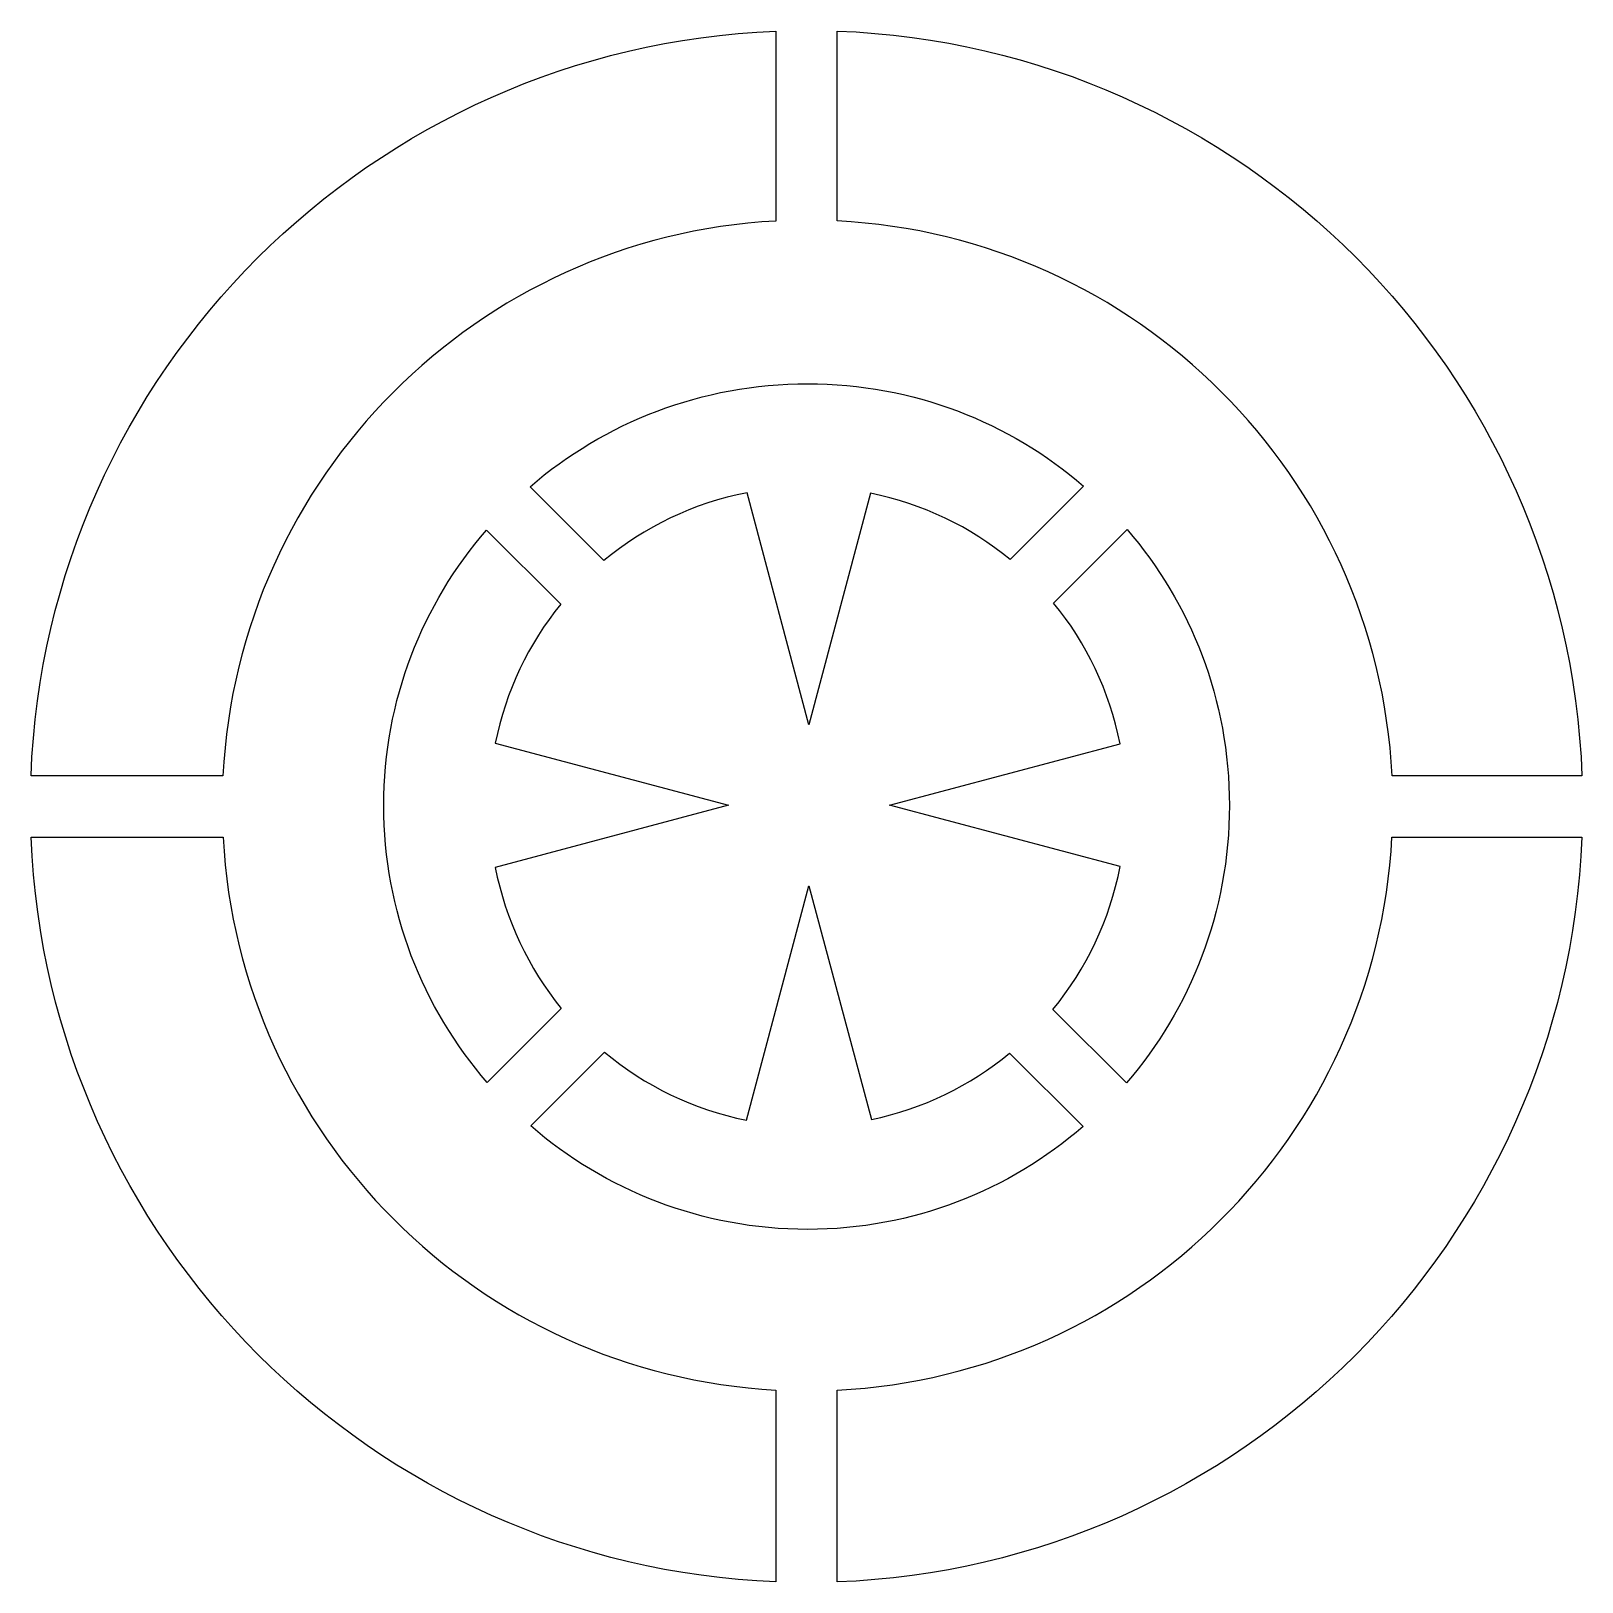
# Model space of a CAD drawing. Header units: centimetres. Extents: x -9.9 to 9.9, y -9.9 to 10.
import ezdxf

# ---------------------------------------------------------------- set-up
doc = ezdxf.new("R2010")
doc.units = ezdxf.units.CM
doc.header["$MEASUREMENT"] = 0
doc.layers.add('Layer 1', color=7, linetype='Continuous')

msp = doc.modelspace()

# ---------------------------------------------------------------- linework, layer by layer
at = {"layer": 'Layer 1'}
for points, knots in [([(-0.39933, 9.96353), (-5.58009, 9.75556), (-9.75273, 5.59805), (-9.94898, 0.41506), (-9.94898, 0.41506), (-9.94898, 0.41506), (-7.48734, 0.41506), (-7.48734, 0.41506), (-7.48734, 0.41506), (-7.29506, 4.24492), (-4.22582, 7.32331), (-0.39933, 7.52825), (-0.39933, 7.52825), (-0.39933, 7.52825), (-0.39933, 9.96345), (-0.39933, 9.96345), (-0.39933, 9.96345), (-0.39933, 9.96345), (-0.39933, 9.96353), (-0.39933, 9.96353)], [0, 0, 0, 0, 0.16666667, 0.16666667, 0.16666667, 0.16666667, 0.33333333, 0.33333333, 0.33333333, 0.33333333, 0.5, 0.5, 0.5, 0.5, 0.66666667, 0.66666667, 0.66666667, 0.66666667, 1, 1, 1, 1]), ([(0.38879, 9.9648), (0.38879, 9.9648), (0.38879, 7.5296), (0.38879, 7.5296), (0.38879, 7.5296), (4.22747, 7.33731), (7.31037, 4.25374), (7.50324, 0.4151), (7.50324, 0.4151), (7.50324, 0.4151), (9.93844, 0.4151), (9.93844, 0.4151), (9.93844, 0.4151), (9.74299, 5.60682), (5.58059, 9.77006), (0.38874, 9.96488), (0.38874, 9.96488), (0.38874, 9.96488), (0.38879, 9.9648), (0.38879, 9.9648)], [0, 0, 0, 0, 0.16666667, 0.16666667, 0.16666667, 0.16666667, 0.33333333, 0.33333333, 0.33333333, 0.33333333, 0.5, 0.5, 0.5, 0.5, 0.66666667, 0.66666667, 0.66666667, 0.66666667, 1, 1, 1, 1]), ([(0.00928, 5.44228), (-1.34979, 5.44228), (-2.59535, 4.94512), (-3.55003, 4.12192), (-3.55003, 4.12192), (-3.55003, 4.12192), (-2.60252, 3.17441), (-2.60252, 3.17441), (-2.60252, 3.17441), (-2.0836, 3.60646), (-1.45538, 3.9118), (-0.7656, 4.04417), (-0.7656, 4.04417), (-0.7656, 4.04417), (0.02631, 1.07006), (0.02631, 1.07006), (0.02631, 1.07006), (0.02631, 1.07006), (0.81696, 4.03759), (0.81696, 4.03759), (0.81696, 4.03759), (1.48688, 3.90341), (2.0976, 3.60613), (2.60518, 3.18765), (2.60518, 3.18765), (2.60518, 3.18765), (3.54742, 4.12985), (3.54742, 4.12985), (3.54742, 4.12985), (2.60012, 4.94833), (1.36388, 5.44233), (0.00927, 5.44233), (0.00927, 5.44233), (0.00927, 5.44233), (0.00928, 5.44228), (0.00928, 5.44228)], [0, 0, 0, 0, 0.1, 0.1, 0.1, 0.1, 0.2, 0.2, 0.2, 0.2, 0.3, 0.3, 0.3, 0.3, 0.4, 0.4, 0.4, 0.4, 0.5, 0.5, 0.5, 0.5, 0.6, 0.6, 0.6, 0.6, 0.7, 0.7, 0.7, 0.7, 0.8, 0.8, 0.8, 0.8, 1, 1, 1, 1]), ([(-4.10741, 3.56581), (-4.92876, 2.61931), (-5.42642, 1.38585), (-5.42642, 0.03424), (-5.42642, 0.03424), (-5.42642, -1.32146), (-4.92525, -2.56331), (-4.09952, -3.51715), (-4.09952, -3.51715), (-4.09952, -3.51715), (-3.14939, -2.56702), (-3.14939, -2.56702), (-3.14939, -2.56702), (-3.56824, -2.05249), (-3.86456, -1.43414), (-3.99667, -0.75907), (-3.99667, -0.75907), (-3.99667, -0.75907), (-1.00544, 0.03685), (-1.00544, 0.03685), (-1.00544, 0.03685), (-1.00544, 0.03685), (-3.9954, 0.83408), (-3.9954, 0.83408), (-3.9954, 0.83408), (-3.86316, 1.50076), (-3.56959, 2.10903), (-3.156, 2.61568), (-3.156, 2.61568), (-3.156, 2.61568), (-4.10739, 3.56581), (-4.10739, 3.56581), (-4.10739, 3.56581), (-4.10739, 3.56581), (-4.10741, 3.56581), (-4.10741, 3.56581)], [0, 0, 0, 0, 0.1, 0.1, 0.1, 0.1, 0.2, 0.2, 0.2, 0.2, 0.3, 0.3, 0.3, 0.3, 0.4, 0.4, 0.4, 0.4, 0.5, 0.5, 0.5, 0.5, 0.6, 0.6, 0.6, 0.6, 0.7, 0.7, 0.7, 0.7, 0.8, 0.8, 0.8, 0.8, 1, 1, 1, 1]), ([(4.1048, 3.57243), (4.1048, 3.57243), (3.1626, 2.63018), (3.1626, 2.63018), (3.1626, 2.63018), (3.58411, 2.11843), (3.88249, 1.50134), (4.01524, 0.82484), (4.01524, 0.82484), (4.01524, 0.82484), (1.05948, 0.03685), (1.05948, 0.03685), (1.05948, 0.03685), (1.05948, 0.03685), (4.01651, -0.74984), (4.01651, -0.74984), (4.01651, -0.74984), (3.88368, -1.43494), (3.58176, -2.06177), (3.15468, -2.58162), (3.15468, -2.58162), (3.15468, -2.58162), (4.09688, -3.52374), (4.09688, -3.52374), (4.09688, -3.52374), (4.9197, -2.56918), (5.41724, -1.32451), (5.41729, 0.03418), (5.41729, 0.03418), (5.41729, 1.38878), (4.92325, 2.62498), (4.10477, 3.57233), (4.10477, 3.57233), (4.10477, 3.57233), (4.1048, 3.57243), (4.1048, 3.57243)], [0, 0, 0, 0, 0.1, 0.1, 0.1, 0.1, 0.2, 0.2, 0.2, 0.2, 0.3, 0.3, 0.3, 0.3, 0.4, 0.4, 0.4, 0.4, 0.5, 0.5, 0.5, 0.5, 0.6, 0.6, 0.6, 0.6, 0.7, 0.7, 0.7, 0.7, 0.8, 0.8, 0.8, 0.8, 1, 1, 1, 1]), ([(-9.94768, -0.37298), (-9.73895, -5.54551), (-5.57174, -9.71263), (-0.39933, -9.92128), (-0.39933, -9.92128), (-0.39933, -9.92128), (-0.39933, -7.4612), (-0.39933, -7.4612), (-0.39933, -7.4612), (-4.21739, -7.2566), (-7.28156, -4.1912), (-7.48608, -0.37302), (-7.48608, -0.37302), (-7.48608, -0.37302), (-9.94772, -0.37302), (-9.94772, -0.37302), (-9.94772, -0.37302), (-9.94772, -0.37302), (-9.94768, -0.37298), (-9.94768, -0.37298)], [0, 0, 0, 0, 0.16666667, 0.16666667, 0.16666667, 0.16666667, 0.33333333, 0.33333333, 0.33333333, 0.33333333, 0.5, 0.5, 0.5, 0.5, 0.66666667, 0.66666667, 0.66666667, 0.66666667, 1, 1, 1, 1]), ([(7.50193, -0.37298), (7.29691, -4.19993), (4.21916, -7.2706), (0.38879, -7.46247), (0.38879, -7.46247), (0.38879, -7.46247), (0.38879, -9.92263), (0.38879, -9.92263), (0.38879, -9.92263), (5.57225, -9.72705), (9.72929, -5.5542), (9.93714, -0.37293), (9.93714, -0.37293), (9.93714, -0.37293), (7.50193, -0.37293), (7.50193, -0.37293), (7.50193, -0.37293), (7.50193, -0.37293), (7.50193, -0.37298), (7.50193, -0.37298)], [0, 0, 0, 0, 0.16666667, 0.16666667, 0.16666667, 0.16666667, 0.33333333, 0.33333333, 0.33333333, 0.33333333, 0.5, 0.5, 0.5, 0.5, 0.66666667, 0.66666667, 0.66666667, 0.66666667, 1, 1, 1, 1]), ([(0.0264, -0.99495), (0.0264, -0.99495), (-0.77353, -4.00068), (-0.77353, -4.00068), (-0.77353, -4.00068), (-1.45699, -3.86625), (-2.08053, -3.55981), (-2.59603, -3.12835), (-2.59603, -3.12835), (-2.59603, -3.12835), (-3.54211, -4.07448), (-3.54211, -4.07448), (-3.54211, -4.07448), (-2.58835, -4.90021), (-1.34634, -5.40151), (0.00928, -5.40151), (0.00928, -5.40151), (1.36076, -5.40151), (2.59435, -4.9038), (3.54085, -4.08237), (3.54085, -4.08237), (3.54085, -4.08237), (2.59861, -3.14021), (2.59861, -3.14021), (2.59861, -3.14021), (2.09449, -3.55826), (1.48976, -3.85622), (0.82629, -3.99272), (0.82629, -3.99272), (0.82629, -3.99272), (0.02636, -0.99487), (0.02636, -0.99487), (0.02636, -0.99487), (0.02636, -0.99487), (0.0264, -0.99495), (0.0264, -0.99495)], [0, 0, 0, 0, 0.1, 0.1, 0.1, 0.1, 0.2, 0.2, 0.2, 0.2, 0.3, 0.3, 0.3, 0.3, 0.4, 0.4, 0.4, 0.4, 0.5, 0.5, 0.5, 0.5, 0.6, 0.6, 0.6, 0.6, 0.7, 0.7, 0.7, 0.7, 0.8, 0.8, 0.8, 0.8, 1, 1, 1, 1])]:
    msp.add_open_spline(points, degree=3, knots=knots, dxfattribs=at)

doc.saveas('drawing.dxf')
